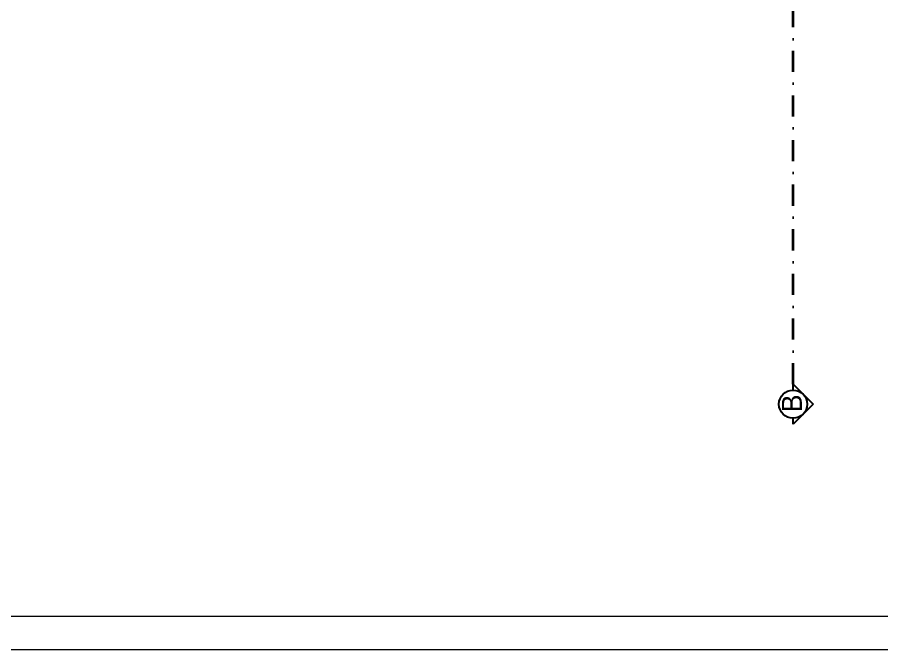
# Model space of a CAD drawing. Header units: millimetres. Extents: x 172821 to 253959, y -36092 to 17885.
# Drawn here: x 201607 to 209396, y -34154 to -28451 of the extents above; entities that cross this region are included whole.
import ezdxf

# ---------------------------------------------------------------- set-up
doc = ezdxf.new("R2010")
doc.units = ezdxf.units.MM
doc.header["$MEASUREMENT"] = 0
doc.linetypes.add('Dot & Dashed', pattern=[402.166657, 190.5, -105.833333, 0, -105.833324])
for name, color, linetype, lineweight, true_color in [('03. Tabela e mobilimit_Pen_No__161', 7, 'Continuous', 13, 0x6a6a6a), ('Marker - Section_Pen_No__48', 7, 'Continuous', 25, 0xa80f02), ('Marker - Section_Pen_No__8', 7, 'Continuous', 35, 0xa80f02)]:
    doc.layers.add(name, color=color, linetype=linetype, lineweight=lineweight, true_color=true_color)
doc.layers.add('Marker - Section', color=7, linetype='Continuous')
doc.styles.add('GENERATED_STYLE_1', font='GOTHIC.TTF')

# ---------------------------------------------------------------- blocks, each defined once
blk = doc.blocks.new('Cutting Plane_2', base_point=(208597.8, -31939.6))
at = {"layer": 'Marker - Section_Pen_No__48', "color": 14, "linetype": 'Continuous', "lineweight": 25, "true_color": 0xa80f02}
for p, q in [((208597.8, -31812.3), (208597.8, -31759.6)), ((208597.8, -31759.6), (208777.8, -31939.6)), ((208777.8, -31939.6), (208597.8, -32119.6)), ((208597.8, -32119.6), (208597.8, -32066.8))]:
    blk.add_line(p, q, dxfattribs=at)
blk.add_circle((208597.8, -31939.6), 127.3, dxfattribs=at)
at = {"layer": 'Marker - Section_Pen_No__8', "color": 14, "linetype": 'Dot & Dashed', "lineweight": 35, "true_color": 0xa80f02}
blk.add_line((208597.8, -31759.6), (208597.8, 10617.9), dxfattribs=at)
at = {"layer": 'Marker - Section_Pen_No__48', "color": 14, "lineweight": 25, "true_color": 0xa80f02, "insert": (208677.2, -32012.4), "char_height": 180, "attachment_point": 7, "rotation": 90, "style": 'GENERATED_STYLE_1'}
blk.add_mtext('\\A1;{\\pql;\\pt0;\\fCentury Gothic|b0|i0|c0|p34;B}', dxfattribs=at)

msp = doc.modelspace()

# ---------------------------------------------------------------- linework, layer by layer
at = {"layer": '03. Tabela e mobilimit_Pen_No__161', "color": 251, "linetype": 'Continuous', "lineweight": 13, "true_color": 0x6a6a6a}
for points in [[(248880.1, -34153.7), (177900.1, -34153.7), (177900.1, 15946.3), (248880.1, 15946.3)], [(248580.1, -33853.7), (178200.1, -33853.7), (178200.1, 15646.3), (248580.1, 15646.3)]]:
    msp.add_lwpolyline(points, close=True, dxfattribs=at)

# ---------------------------------------------------------------- block references
at = {"layer": 'Marker - Section', "color": 14, "lineweight": 35, "true_color": 0xa80f02}
msp.add_blockref('Cutting Plane_2', (208597.8, -31939.6), dxfattribs=at)

doc.saveas('drawing.dxf')
